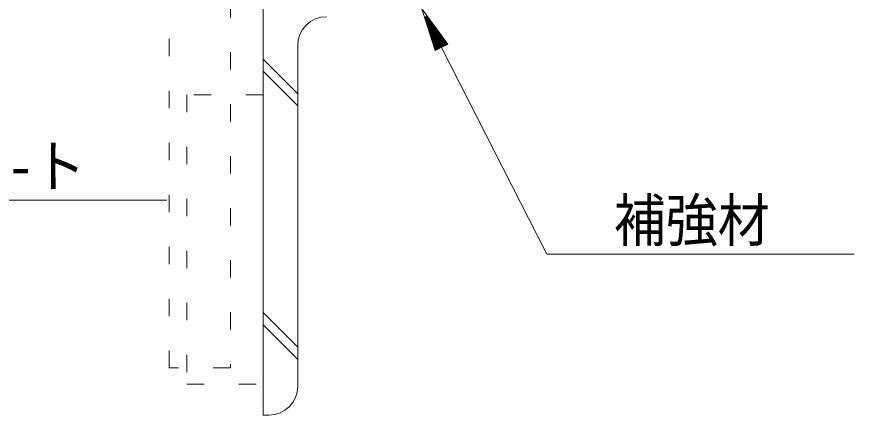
# Model space of a CAD drawing. Units: millimetres, scale not verified. Extents: x -1209 to 1209, y -852 to 852.
# Drawn here: x 857.8 to 1002.8, y 345.9 to 414.9 of the extents above; entities that cross this region are included whole.
import ezdxf
from ezdxf.enums import TextEntityAlignment as Align

# ---------------------------------------------------------------- set-up
doc = ezdxf.new("R2010")
doc.units = ezdxf.units.MM
doc.header["$LTSCALE"] = 3
doc.linetypes.add('USER1', pattern=[3, 1, -2])
for name, color, linetype, lineweight in [('0-3_0-2SUNPO', 7, 'Continuous', 18), ('0-4_0-3STEEL', 6, 'Continuous', 18), ('0-9_0-B', 87, 'Continuous', 18)]:
    doc.layers.add(name, color=color, linetype=linetype, lineweight=lineweight)
doc.styles.add('ＭＳ ゴシック', font='')
doc.styles.get('ＭＳ ゴシック').set_extended_font_data('MS Gothic')

msp = doc.modelspace()

# ---------------------------------------------------------------- linework, layer by layer
at = {"layer": '0-3_0-2SUNPO'}
for p, q in [((928.356, 414.863), (928.942, 414.863)), ((928.372, 414.813), (928.979, 414.813)), ((928.388, 414.763), (929.016, 414.763)), ((928.403, 414.713), (929.053, 414.713)), ((928.419, 414.663), (929.09, 414.663)), ((928.435, 414.613), (929.126, 414.613)), ((928.451, 414.563), (929.164, 414.563)), ((928.467, 414.513), (929.2, 414.513)), ((928.483, 414.463), (929.238, 414.463)), ((928.498, 414.413), (929.275, 414.413)), ((928.514, 414.363), (929.311, 414.363)), ((928.53, 414.313), (929.349, 414.313)), ((928.546, 414.263), (929.385, 414.263)), ((928.562, 414.213), (929.422, 414.213)), ((928.578, 414.163), (929.459, 414.163)), ((928.593, 414.113), (929.496, 414.113)), ((928.609, 414.063), (929.533, 414.063)), ((928.625, 414.013), (929.57, 414.013)), ((928.641, 413.963), (929.607, 413.963)), ((928.657, 413.913), (929.644, 413.913)), ((928.672, 413.863), (929.681, 413.863)), ((928.688, 413.813), (929.718, 413.813)), ((928.704, 413.763), (929.755, 413.763)), ((928.72, 413.713), (929.792, 413.713)), ((928.736, 413.663), (929.829, 413.663)), ((928.752, 413.613), (929.866, 413.613)), ((928.767, 413.563), (929.903, 413.563)), ((928.783, 413.513), (929.94, 413.513)), ((928.799, 413.463), (929.977, 413.463)), ((928.815, 413.413), (930.014, 413.413)), ((928.831, 413.363), (930.051, 413.363)), ((928.847, 413.313), (930.088, 413.313)), ((928.862, 413.263), (930.125, 413.263)), ((928.878, 413.213), (930.162, 413.213)), ((928.894, 413.163), (930.199, 413.163)), ((928.91, 413.113), (930.236, 413.113)), ((928.926, 413.063), (930.273, 413.063)), ((928.942, 413.013), (930.31, 413.013)), ((928.957, 412.963), (930.347, 412.963)), ((928.973, 412.913), (930.384, 412.913)), ((928.989, 412.863), (930.421, 412.863)), ((929.005, 412.813), (930.458, 412.813)), ((929.021, 412.763), (930.495, 412.763)), ((929.037, 412.713), (930.532, 412.713)), ((929.052, 412.663), (930.569, 412.663)), ((929.068, 412.613), (930.606, 412.613)), ((929.084, 412.563), (930.643, 412.563)), ((929.1, 412.513), (930.68, 412.513)), ((929.116, 412.463), (930.717, 412.463)), ((929.132, 412.413), (930.754, 412.413)), ((929.147, 412.363), (930.791, 412.363)), ((929.163, 412.313), (930.828, 412.313)), ((929.179, 412.263), (930.865, 412.263)), ((929.195, 412.213), (930.902, 412.213)), ((929.211, 412.163), (930.939, 412.163)), ((929.226, 412.113), (930.976, 412.113)), ((929.242, 412.063), (931.013, 412.063)), ((929.258, 412.013), (931.05, 412.013)), ((929.274, 411.963), (931.087, 411.963)), ((929.29, 411.913), (931.124, 411.913)), ((929.306, 411.863), (931.161, 411.863)), ((929.321, 411.813), (931.198, 411.813)), ((929.337, 411.763), (931.235, 411.763)), ((929.353, 411.713), (931.271, 411.713)), ((929.369, 411.663), (931.309, 411.663)), ((929.385, 411.613), (931.346, 411.613)), ((929.4, 411.563), (931.383, 411.563)), ((929.416, 411.513), (931.42, 411.513)), ((929.432, 411.463), (931.456, 411.463)), ((929.448, 411.413), (931.494, 411.413)), ((929.464, 411.363), (931.53, 411.363)), ((929.48, 411.313), (931.567, 411.313)), ((929.495, 411.263), (931.604, 411.263)), ((929.511, 411.213), (931.641, 411.213)), ((929.527, 411.163), (931.678, 411.163)), ((929.543, 411.113), (931.715, 411.113)), ((929.559, 411.063), (931.752, 411.063)), ((929.575, 411.013), (931.789, 411.013)), ((929.591, 410.963), (931.826, 410.963)), ((929.606, 410.913), (931.863, 410.913)), ((929.622, 410.863), (931.9, 410.863)), ((929.638, 410.813), (931.937, 410.813)), ((929.654, 410.763), (931.974, 410.763)), ((929.67, 410.713), (932.011, 410.713)), ((929.685, 410.663), (932.048, 410.663)), ((929.701, 410.613), (932.085, 410.613)), ((929.717, 410.563), (932.122, 410.563)), ((929.733, 410.513), (932.159, 410.513)), ((929.749, 410.463), (932.196, 410.463)), ((929.765, 410.413), (932.233, 410.413)), ((929.78, 410.363), (932.27, 410.363)), ((929.796, 410.313), (932.307, 410.313)), ((929.812, 410.263), (932.344, 410.263)), ((929.828, 410.213), (932.381, 410.213)), ((929.844, 410.163), (932.418, 410.163)), ((929.859, 410.113), (932.397, 410.113)), ((929.875, 410.063), (932.299, 410.063)), ((929.891, 410.013), (932.201, 410.013)), ((929.907, 409.963), (932.104, 409.963)), ((929.923, 409.913), (932.006, 409.913)), ((929.939, 409.863), (931.907, 409.863)), ((929.954, 409.813), (931.809, 409.813)), ((929.97, 409.763), (931.711, 409.763)), ((929.986, 409.713), (931.613, 409.713)), ((930.002, 409.663), (931.515, 409.663)), ((930.018, 409.613), (931.417, 409.613)), ((930.034, 409.563), (931.319, 409.563)), ((930.049, 409.513), (931.221, 409.513)), ((930.065, 409.463), (931.123, 409.463)), ((930.081, 409.413), (931.025, 409.413)), ((930.097, 409.363), (930.927, 409.363)), ((930.113, 409.313), (930.829, 409.313)), ((930.129, 409.263), (930.731, 409.263)), ((930.144, 409.213), (930.633, 409.213)), ((930.16, 409.163), (930.535, 409.163)), ((930.176, 409.113), (930.437, 409.113)), ((930.192, 409.063), (930.339, 409.063)), ((930.208, 409.013), (930.241, 409.013)), ((931.326, 409.566), (949.578, 373.784)), ((883.786, 383.123), (823.9, 383.123)), ((1002.776, 373.784), (949.578, 373.784))]:
    msp.add_line(p, q, dxfattribs=at)
msp.add_lwpolyline([(930.212, 408.998), (932.439, 410.134), (927.918, 416.247)], close=True, dxfattribs=at)
at = {"layer": '0-4_0-3STEEL'}
for p, q in [((900.424, 345.869), (900.424, 420.869)), ((906.424, 350.869), (906.424, 409.869)), ((906.424, 401.539), (900.424, 407.539)), ((906.424, 399.419), (900.424, 405.419)), ((906.424, 357.639), (900.424, 363.639)), ((906.424, 355.519), (900.424, 361.519)), ((900.424, 345.869), (901.424, 345.869))]:
    msp.add_line(p, q, dxfattribs=at)
for centre, start, end in [((911.424, 409.869), 90, 180), ((901.424, 350.869), 270, 0)]:
    msp.add_arc(centre, 5, start, end, dxfattribs=at)
at = {"layer": '0-9_0-B', "color": 6, "linetype": 'USER1'}
for points in [[(894.769, 354.052), (884.184, 354.052), (884.184, 453.74), (894.769, 453.74)], [(887.243, 351.23), (900.424, 351.23), (900.424, 401.324), (887.243, 401.324)]]:
    msp.add_lwpolyline(points, close=True, dxfattribs=at)

# ---------------------------------------------------------------- texts
at = {"layer": '0-3_0-2SUNPO', "style": 'ＭＳ ゴシック', "width": 0.9}
for s, p in [('タブシ-ト', (829.249, 383.123)), ('補強材', (961.154, 373.784))]:
    msp.add_text(s, height=7.326, dxfattribs=at).set_placement(p, align=Align.BOTTOM_LEFT)

doc.saveas('drawing.dxf')
